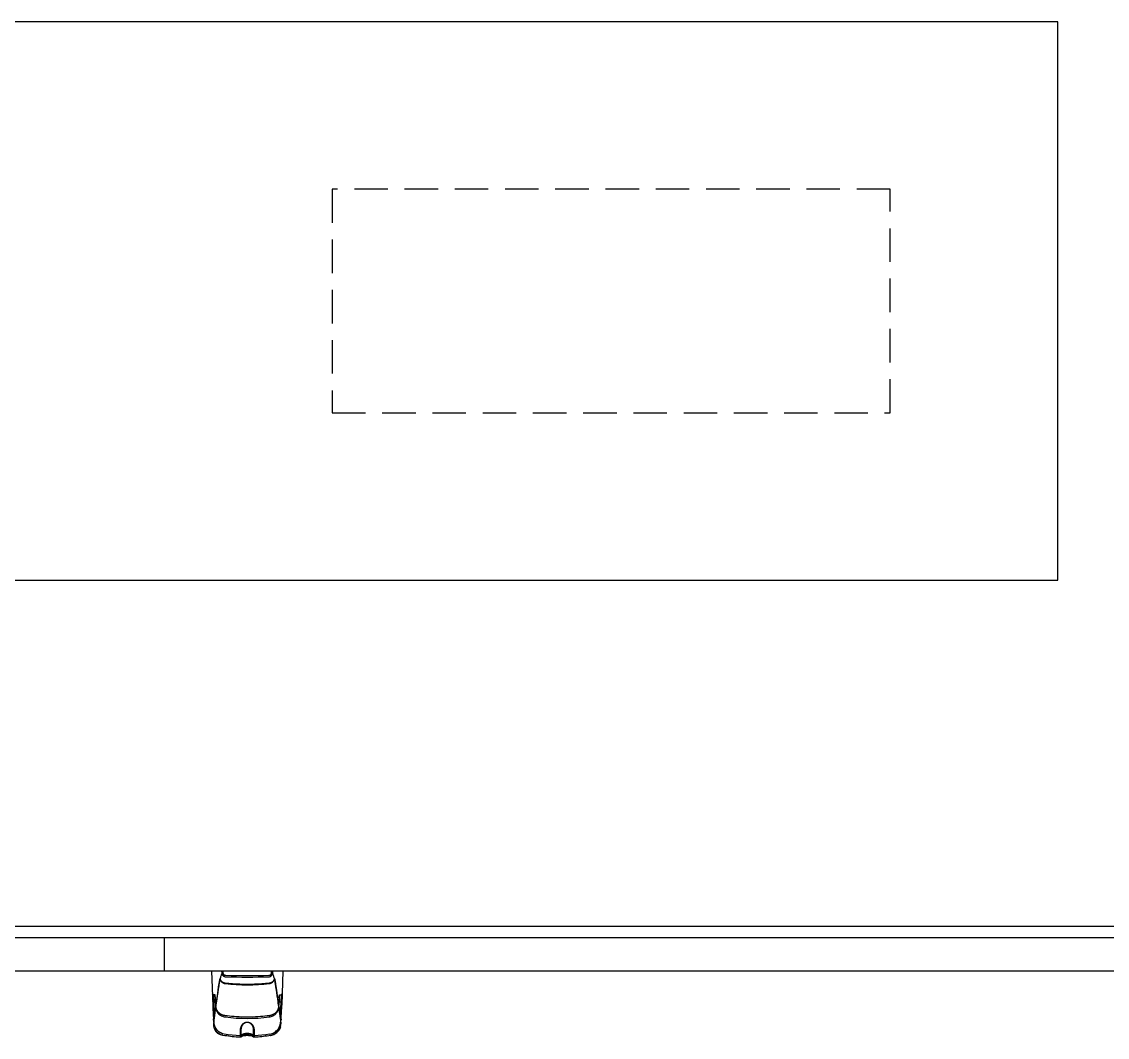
# Model space of a CAD drawing. Header units: inches. Extents: x 564911 to 603980, y 458630 to 507164.
# Drawn here: x 577344.9 to 577831.1, y 501183.2 to 501637.8 of the extents above; entities that cross this region are included whole.
import ezdxf

# ---------------------------------------------------------------- set-up
doc = ezdxf.new("R2010")
doc.units = ezdxf.units.IN
doc.header["$MEASUREMENT"] = 0
doc.linetypes.add('DASHED', pattern=[0.75, 0.5, -0.25])
doc.layers.add('UMRISS05', color=7, linetype='Continuous')

msp = doc.modelspace()

# ---------------------------------------------------------------- linework, layer by layer
for p, q in [((577908.89613, 501232.7594), (576908.89613, 501232.7594)), ((577903.89613, 501227.7594), (576913.89613, 501227.7594)), ((577408.89613, 501212.7594), (577408.89613, 501227.7594)), ((577903.89613, 501212.7594), (576913.89613, 501212.7594))]:
    msp.add_line(p, q)
at = {"color": 2}
msp.add_lwpolyline([(577008.89613, 501387.7594), (577808.89613, 501387.7594), (577808.89613, 501637.7594), (577008.89613, 501637.7594)], close=True, dxfattribs=at)
at = {"color": 1, "linetype": 'DASHED', "ltscale": 30}
msp.add_lwpolyline([(577483.89613, 501462.7594), (577733.89613, 501462.7594), (577733.89613, 501562.7594), (577483.89613, 501562.7594)], close=True, dxfattribs=at)
at = {"layer": 'UMRISS05'}
for p, q in [((577461.94733, 501212.7594), (577429.94733, 501212.7594)), ((577429.94733, 501212.7594), (577430.47115, 501197.7594)), ((577434.63698, 501211.90173), (577434.60807, 501212.7594)), ((577435.21458, 501211.91512), (577435.1857, 501212.7594)), ((577456.70897, 501212.7594), (577456.68011, 501211.91577)), ((577457.2866, 501212.7594), (577457.25772, 501211.90238)), ((577461.94733, 501212.7594), (577461.42352, 501197.7594)), ((577433.35985, 501207.26605), (577433.63583, 501208.88603)), ((577433.65267, 501208.96865), (577433.66238, 501209.00791)), ((577433.66816, 501209.08608), (577433.68301, 501209.07518)), ((577433.74301, 501208.55558), (577433.82906, 501208.96285)), ((577433.9199, 501209.0496), (577433.87748, 501209.18986)), ((577433.88302, 501209.14493), (577433.88312, 501209.14456)), ((577433.98296, 501208.89555), (577433.9199, 501209.0496)), ((577435.83219, 501207.47441), (577435.56115, 501207.54906)), ((577435.83635, 501207.45126), (577435.58953, 501207.51783)), ((577456.32769, 501207.52321), (577456.06257, 501207.45118)), ((577456.3364, 501207.54808), (577456.06669, 501207.47433)), ((577457.97309, 501209.04246), (577457.91011, 501208.88826)), ((577458.05458, 501209.31258), (577457.97309, 501209.04246)), ((577458.00997, 501209.13881), (577458.00987, 501209.1384)), ((577458.00991, 501209.03304), (577458.09054, 501209.03304)), ((577458.1187, 501208.86284), (577458.09054, 501209.03304)), ((577458.22651, 501209.08608), (577458.21165, 501209.07517)), ((577458.23177, 501209.00987), (577458.2414, 501208.97122)), ((577458.25886, 501208.88595), (577458.25884, 501208.88603)), ((577458.28951, 501209.20865), (577458.26291, 501209.33162)), ((577458.65216, 501207.02058), (577458.28951, 501209.20865)), ((577431.55636, 501202.2594), (577430.79685, 501202.2594)), ((577430.79743, 501202.2594), (577430.91546, 501198.98854)), ((577431.55559, 501202.2582), (577431.55547, 501202.2594)), ((577431.56947, 501202.10557), (577431.55559, 501202.2582)), ((577431.58385, 501201.93939), (577431.56947, 501202.10557)), ((577431.59871, 501201.75965), (577431.58385, 501201.93939)), ((577431.614, 501201.56639), (577431.59871, 501201.75965)), ((577431.62969, 501201.35971), (577431.614, 501201.56639)), ((577431.64576, 501201.13977), (577431.62969, 501201.35971)), ((577431.66214, 501200.90682), (577431.64576, 501201.13977)), ((577431.67882, 501200.66115), (577431.66214, 501200.90682)), ((577431.87766, 501197.58581), (577431.67882, 501200.66115)), ((577432.1986, 501198.95007), (577432.51699, 501201.0802)), ((577432.321, 501199.86539), (577432.45229, 501200.82904)), ((577432.45229, 501200.82904), (577432.74373, 501203.01256)), ((577432.51699, 501201.0802), (577432.76612, 501202.75919)), ((577432.76612, 501202.75919), (577432.85869, 501203.37728)), ((577459.0833, 501203.0453), (577459.33869, 501201.3374)), ((577459.33869, 501201.3374), (577459.41571, 501200.82548)), ((577459.41571, 501200.82548), (577459.54144, 501199.99658)), ((577460.21651, 501200.67102), (577460.14864, 501199.6269)), ((577460.21829, 501200.70474), (577460.17393, 501200.02453)), ((577460.23295, 501200.91299), (577460.21651, 501200.67102)), ((577460.23253, 501200.90682), (577460.24891, 501201.13977)), ((577460.2491, 501201.14241), (577460.23295, 501200.91299)), ((577460.24891, 501201.13977), (577460.26498, 501201.35971)), ((577460.26493, 501201.35906), (577460.2491, 501201.14241)), ((577460.28039, 501201.56279), (577460.26493, 501201.35906)), ((577460.26498, 501201.35971), (577460.28067, 501201.56639)), ((577460.29547, 501201.75352), (577460.28039, 501201.56279)), ((577460.28067, 501201.56639), (577460.29596, 501201.75965)), ((577460.31012, 501201.93117), (577460.29547, 501201.75352)), ((577460.29596, 501201.75965), (577460.31082, 501201.93939)), ((577460.32433, 501202.09574), (577460.31012, 501201.93117)), ((577460.31082, 501201.93939), (577460.3252, 501202.10557)), ((577460.3252, 501202.10557), (577460.33908, 501202.2582)), ((577460.33831, 501202.2594), (577461.09782, 501202.2594)), ((577460.33908, 501202.2582), (577460.3392, 501202.2594)), ((577461.09724, 501202.2594), (577460.97921, 501198.98854)), ((577431.78728, 501198.98854), (577430.91546, 501198.98854)), ((577430.91546, 501198.98854), (577430.97084, 501197.41043)), ((577431.58407, 501195.53266), (577431.83782, 501196.85805)), ((577431.69189, 501200.46939), (577431.69241, 501200.45446)), ((577431.74972, 501199.57693), (577431.69189, 501200.46939)), ((577431.69616, 501195.238), (577431.77114, 501195.82352)), ((577431.8776, 501197.59374), (577431.74972, 501199.57693)), ((577431.82898, 501196.74128), (577431.85038, 501196.43166)), ((577431.84139, 501196.87469), (577431.83781, 501196.858)), ((577431.8669, 501197.75939), (577431.86738, 501197.74478)), ((577431.8669, 501197.75939), (577431.91064, 501197.75939)), ((577431.91809, 501197.79658), (577431.8776, 501197.59374)), ((577431.87766, 501197.58579), (577431.8776, 501197.59374)), ((577431.9045, 501197.19798), (577431.90426, 501197.20807)), ((577431.90456, 501197.17588), (577431.90436, 501197.17645)), ((577431.90482, 501197.13947), (577431.90436, 501197.17645)), ((577431.90482, 501197.13947), (577431.9048, 501197.15124)), ((577431.90565, 501197.09744), (577431.90482, 501197.13947)), ((577431.90686, 501197.05126), (577431.90565, 501197.09744)), ((577431.90686, 501197.05126), (577431.90657, 501197.06531)), ((577431.90682, 501197.26239), (577431.94508, 501197.45601)), ((577431.90843, 501197.0021), (577431.90686, 501197.05126)), ((577431.91034, 501196.95143), (577431.90843, 501197.0021)), ((577431.91038, 501197.30866), (577431.94619, 501197.48955)), ((577431.91064, 501197.75939), (577431.91577, 501197.72184)), ((577431.91109, 501196.93575), (577431.91102, 501196.93513)), ((577431.91109, 501196.93575), (577431.96634, 501197.34315)), ((577431.91136, 501196.92713), (577431.91109, 501196.93575)), ((577432.04228, 501198.48179), (577431.91809, 501197.79658)), ((577431.92432, 501196.75526), (577431.92483, 501196.74829)), ((577431.93969, 501196.63433), (577431.92432, 501196.75526)), ((577431.94508, 501197.45601), (577431.96741, 501197.57267)), ((577431.94619, 501197.48955), (577431.97038, 501197.61554)), ((577431.96634, 501197.34315), (577432.02395, 501197.7594)), ((577432.00169, 501197.7594), (577432.02395, 501197.7594)), ((577432.12622, 501198.46072), (577432.1986, 501198.95007)), ((577459.54144, 501199.99658), (577459.73563, 501198.72099)), ((577459.73563, 501198.72099), (577459.87951, 501197.7594)), ((577459.8554, 501197.97403), (577459.89298, 501197.7594)), ((577459.89298, 501197.7594), (577459.87951, 501197.7594)), ((577459.87951, 501197.7594), (577459.93397, 501197.37699)), ((577459.89007, 501197.80174), (577459.91168, 501197.6831)), ((577459.89298, 501197.7594), (577459.91594, 501197.63335)), ((577459.91168, 501197.6831), (577459.93618, 501197.55301)), ((577459.91594, 501197.63335), (577459.93847, 501197.51357)), ((577459.93397, 501197.37699), (577459.98621, 501197.00411)), ((577459.93618, 501197.55301), (577459.957, 501197.44633)), ((577459.93847, 501197.51357), (577459.9606, 501197.4)), ((577459.957, 501197.44633), (577459.98429, 501197.30866)), ((577459.9606, 501197.4), (577459.98785, 501197.26239)), ((577459.96724, 501196.75274), (577459.96661, 501196.74541)), ((577459.97623, 501196.83807), (577459.97617, 501196.83553)), ((577459.97658, 501197.79658), (577460.01707, 501197.59374)), ((577459.98403, 501197.75939), (577459.97889, 501197.72184)), ((577460.02777, 501197.75939), (577459.98403, 501197.75939)), ((577459.98486, 501196.9703), (577459.98475, 501196.96543)), ((577459.98634, 501197.00495), (577459.9862, 501197.00411)), ((577459.9862, 501197.00411), (577459.98634, 501197.00495)), ((577459.98863, 501197.08135), (577459.98634, 501197.00495)), ((577459.9871, 501197.02828), (577460.00046, 501197.0093)), ((577459.98863, 501197.08135), (577459.98816, 501197.06758)), ((577459.98953, 501197.12144), (577459.98863, 501197.08135)), ((577459.99012, 501197.15787), (577459.98953, 501197.12144)), ((577459.99012, 501197.15787), (577459.98988, 501197.15265)), ((577459.99039, 501197.19018), (577459.99012, 501197.17703)), ((577460.14864, 501199.6269), (577460.01701, 501197.5858)), ((577460.01702, 501197.5859), (577460.01707, 501197.59374)), ((577460.05725, 501198.21784), (577460.01707, 501197.59374)), ((577460.02777, 501197.75939), (577460.02729, 501197.74478)), ((577460.04863, 501196.49399), (577460.06569, 501196.74128)), ((577460.05962, 501196.84281), (577460.05692, 501196.85776)), ((577460.17393, 501200.02453), (577460.05725, 501198.21784)), ((577460.97921, 501198.98854), (577460.10739, 501198.98854)), ((577460.20278, 501200.46939), (577460.20226, 501200.45446)), ((577460.97921, 501198.98854), (577460.92383, 501197.41043)), ((577430.80994, 501191.17321), (577430.8112, 501191.25622)), ((577430.97335, 501191.94911), (577430.89801, 501191.47273)), ((577431.12878, 501190.59966), (577431.17121, 501190.96099)), ((577431.17121, 501190.96099), (577431.24156, 501191.54779)), ((577431.24156, 501191.54779), (577431.43219, 501193.11491)), ((577431.43219, 501193.11491), (577431.55735, 501194.13174)), ((577431.55735, 501194.13174), (577431.62495, 501194.67397)), ((577431.62495, 501194.67397), (577431.69616, 501195.238)), ((577436.13257, 501192.85646), (577435.9454, 501192.88383)), ((577436.98766, 501192.75612), (577436.12862, 501192.8619)), ((577460.28488, 501194.71549), (577460.52418, 501192.87168)), ((577460.52418, 501192.87168), (577460.5951, 501192.32743)), ((577460.5951, 501192.32743), (577460.66184, 501191.81997)), ((577460.66184, 501191.81997), (577460.83182, 501190.53727)), ((577460.99666, 501191.47273), (577460.92131, 501191.9491)), ((577461.08327, 501191.25816), (577461.08473, 501191.17321)), ((577430.83074, 501190.87063), (577430.8319, 501190.85396)), ((577430.8521, 501190.5668), (577430.85115, 501190.5799)), ((577431.00666, 501188.53718), (577431.00663, 501188.53763)), ((577431.06502, 501188.08348), (577431.00663, 501188.53763)), ((577431.04361, 501188.08891), (577431.04531, 501188.06885)), ((577431.04361, 501188.08891), (577431.05067, 501188.03588)), ((577442.76929, 501186.58616), (577442.7709, 501184.86443)), ((577443.11022, 501186.69678), (577443.11262, 501184.56232)), ((577448.78184, 501183.95441), (577448.78445, 501186.69678)), ((577460.82462, 501188.04931), (577460.8599, 501188.26714)), ((577460.83182, 501190.53727), (577460.87657, 501190.19461)), ((577460.8599, 501188.26714), (577460.88503, 501188.50058)), ((577460.86109, 501188.49968), (577460.9262, 501189.01421)), ((577460.87779, 501188.42045), (577460.87381, 501188.38206)), ((577460.87657, 501190.19461), (577460.89606, 501190.04073)), ((577460.88121, 501188.45633), (577460.87779, 501188.42045)), ((577460.88399, 501188.48804), (577460.88121, 501188.45633)), ((577460.8851, 501188.5014), (577460.88399, 501188.48804)), ((577460.92621, 501189.01427), (577460.92617, 501189.01372)), ((577461.03972, 501190.52712), (577461.04112, 501190.54615)), ((577461.06277, 501190.85396), (577461.06393, 501190.87069)), ((577435.00414, 501184.07897), (577434.82946, 501184.11042)), ((577435.01051, 501184.11615), (577435.01081, 501184.11624)), ((577443.11262, 501184.56232), (577443.11283, 501183.95441)), ((577455.93774, 501184.59672), (577455.93786, 501184.59633)), ((577456.38082, 501184.02693), (577456.38113, 501184.02683)), ((577456.5534, 501184.01964), (577456.55349, 501184.01965))]:
    msp.add_line(p, q, dxfattribs=at)
for points in [[(577433.87748, 501209.18986), (577433.9737, 501209.60937), (577434.06972, 501210.00528), (577434.16499, 501210.37566), (577434.25974, 501210.72258), (577434.35412, 501211.04736), (577434.44832, 501211.3512), (577434.54277, 501211.63639), (577434.63696, 501211.90174)], [(577436.32926, 501210.15973), (577436.14482, 501210.18136), (577435.96333, 501210.22154), (577435.78686, 501210.28006), (577435.61717, 501210.35664), (577435.45602, 501210.45074), (577435.30536, 501210.56141), (577435.16711, 501210.6874), (577435.04228, 501210.82774), (577434.93212, 501210.98134), (577434.83766, 501211.14696), (577434.75995, 501211.32339), (577434.70003, 501211.50904), (577434.65876, 501211.7025), (577434.63698, 501211.90173)], [(577436.27487, 501210.7953), (577436.15746, 501210.8048), (577436.04296, 501210.82682), (577435.93069, 501210.86147), (577435.82269, 501210.90838), (577435.72035, 501210.96748), (577435.62482, 501211.03793), (577435.53746, 501211.11914), (577435.45894, 501211.21025), (577435.3902, 501211.31054), (577435.33182, 501211.41907), (577435.28454, 501211.53511), (577435.24886, 501211.65728), (577435.22564, 501211.78375), (577435.21458, 501211.91512)], [(577455.61972, 501210.79529), (577453.22154, 501210.73567), (577450.80623, 501210.69307), (577448.37954, 501210.6675), (577445.94715, 501210.65898), (577443.51478, 501210.6675), (577441.08814, 501210.69307), (577438.67293, 501210.73567), (577436.27487, 501210.7953)], [(577457.25771, 501211.90239), (577457.23038, 501211.67043), (577457.17667, 501211.44671), (577457.09805, 501211.23446), (577456.99582, 501211.0357), (577456.87177, 501210.8528), (577456.72748, 501210.68766), (577456.56475, 501210.54195), (577456.38595, 501210.41771), (577456.19359, 501210.31631), (577455.99069, 501210.23914), (577455.7802, 501210.18683), (577455.56533, 501210.15973)], [(577456.68011, 501211.91577), (577456.66905, 501211.78423), (577456.64582, 501211.65763), (577456.61014, 501211.53535), (577456.56286, 501211.41922), (577456.50448, 501211.31063), (577456.43574, 501211.21029), (577456.35722, 501211.11915), (577456.26986, 501211.03792), (577456.17432, 501210.96747), (577456.07199, 501210.90836), (577455.96397, 501210.86146), (577455.85169, 501210.82681), (577455.73716, 501210.8048), (577455.61972, 501210.79529)], [(577457.25774, 501211.90238), (577457.35169, 501211.63588), (577457.44592, 501211.3495), (577457.53993, 501211.04443), (577457.63414, 501210.71844), (577457.72872, 501210.37034), (577457.82378, 501209.99903), (577457.91951, 501209.60269), (577458.01539, 501209.18318)], [(577433.60516, 501209.20865), (577433.24247, 501207.02033), (577432.95281, 501205.04603), (577432.71177, 501203.28215), (577432.50757, 501201.74525), (577432.33287, 501200.44543), (577432.17954, 501199.36216), (577432.04228, 501198.48179)], [(577432.73946, 501202.95715), (577432.91907, 501204.27202), (577433.12431, 501205.70572), (577433.35828, 501207.22832), (577433.63368, 501208.84346)], [(577432.74373, 501203.01256), (577432.9204, 501204.3061), (577433.12314, 501205.72376), (577433.35985, 501207.26605)], [(577432.85869, 501203.37728), (577432.90724, 501203.69848), (577432.95758, 501204.02861), (577433.00976, 501204.36725), (577433.06391, 501204.71436), (577433.1201, 501205.06934), (577433.17837, 501205.43153), (577433.23886, 501205.80069), (577433.30168, 501206.17623), (577433.36711, 501206.55827), (577433.4354, 501206.94666), (577433.50688, 501207.34137), (577433.5821, 501207.74334), (577433.66088, 501208.14923), (577433.74301, 501208.55558)], [(577433.66086, 501209.41887), (577433.6316, 501209.331), (577433.60516, 501209.20865)], [(577433.60516, 501209.20865), (577433.61128, 501209.17474), (577433.62416, 501209.14227)], [(577433.62416, 501209.14227), (577433.64334, 501209.11237), (577433.66816, 501209.08608)], [(577433.63368, 501208.84346), (577433.63886, 501208.87093), (577433.64462, 501208.89885), (577433.65099, 501208.92678), (577433.65798, 501208.95419), (577433.66563, 501208.98056), (577433.67395, 501209.00532), (577433.68295, 501209.0279), (577433.69267, 501209.04772), (577433.70311, 501209.06417)], [(577433.63368, 501208.84346), (577433.63404, 501208.87339), (577433.63581, 501208.88595)], [(577433.63581, 501208.88595), (577433.64351, 501208.92625), (577433.65267, 501208.96865)], [(577433.8775, 501209.18986), (577433.83852, 501209.31707), (577433.80009, 501209.40967), (577433.76267, 501209.46659), (577433.72673, 501209.48716), (577433.69267, 501209.47116), (577433.66086, 501209.41887)], [(577433.66238, 501209.00791), (577433.67272, 501209.04419), (577433.68396, 501209.07806)], [(577433.68396, 501209.07806), (577433.69638, 501209.10985), (577433.71067, 501209.14046)], [(577433.70311, 501209.06417), (577433.71428, 501209.07664), (577433.72618, 501209.08452), (577433.73881, 501209.08722), (577433.75217, 501209.08414), (577433.76624, 501209.07469), (577433.781, 501209.05834)], [(577433.71067, 501209.14046), (577433.72775, 501209.17044), (577433.74894, 501209.20011), (577433.77648, 501209.22966), (577433.81086, 501209.25642), (577433.84292, 501209.27291)], [(577433.781, 501209.05834), (577433.79641, 501209.03456), (577433.81244, 501209.0029), (577433.82906, 501208.96285)], [(577433.87638, 501209.16896), (577433.86069, 501209.2214), (577433.84631, 501209.26406), (577433.83346, 501209.29753), (577433.82284, 501209.32143), (577433.81498, 501209.33637)], [(577433.82906, 501208.96285), (577433.83144, 501208.99287), (577433.83868, 501209.02232), (577433.85058, 501209.05048), (577433.86687, 501209.07665), (577433.88712, 501209.10017), (577433.89475, 501209.10671)], [(577433.82906, 501208.96285), (577433.8366, 501208.94091), (577433.84557, 501208.91598), (577433.85621, 501208.88775), (577433.8688, 501208.85601), (577433.88366, 501208.82056), (577433.90113, 501208.78119), (577433.92161, 501208.73771), (577433.94554, 501208.68996), (577433.97339, 501208.63786), (577434.00576, 501208.58116), (577434.0432, 501208.51987), (577434.08678, 501208.45338), (577434.13759, 501208.38131), (577434.19698, 501208.30327), (577434.26674, 501208.21875), (577434.34785, 501208.12859), (577434.44243, 501208.03275), (577434.54863, 501207.93518), (577434.66471, 501207.83904), (577434.78781, 501207.74748), (577434.91355, 501207.66377), (577435.04066, 501207.58824), (577435.16645, 501207.52174), (577435.29037, 501207.4637), (577435.41143, 501207.41374), (577435.5291, 501207.37128), (577435.64299, 501207.33566), (577435.7524, 501207.30637)], [(577434.0062, 501208.82694), (577433.93703, 501208.98224), (577433.88878, 501209.12429), (577433.87638, 501209.16896)], [(577433.87748, 501209.18986), (577433.88081, 501209.15427), (577433.88302, 501209.14493)], [(577435.56115, 501207.54906), (577435.30266, 501207.64901), (577435.05971, 501207.77148), (577434.83606, 501207.91222), (577434.63505, 501208.06619), (577434.45721, 501208.22938), (577434.30398, 501208.39694), (577434.17415, 501208.56602), (577434.06741, 501208.73333), (577433.98296, 501208.89555)], [(577435.58953, 501207.51783), (577435.34839, 501207.60748), (577435.11786, 501207.71821), (577434.90059, 501207.84779), (577434.69916, 501207.9936), (577434.51602, 501208.15223), (577434.35372, 501208.31965), (577434.2141, 501208.49109), (577434.09826, 501208.66179), (577434.0062, 501208.82694)], [(577435.7524, 501207.30637), (577435.75335, 501207.32236), (577435.75549, 501207.34197), (577435.75878, 501207.36474), (577435.76313, 501207.39013), (577435.76845, 501207.41755), (577435.7746, 501207.44638), (577435.7793, 501207.46665)], [(577435.7524, 501207.30637), (577435.83492, 501207.28743), (577435.91812, 501207.27104), (577436.00187, 501207.25723), (577436.08608, 501207.24601)], [(577436.10158, 501207.42901), (577436.05633, 501207.43469), (577436.0112, 501207.44113), (577435.9662, 501207.44833), (577435.92136, 501207.45628), (577435.87668, 501207.46497), (577435.83219, 501207.47441)], [(577435.83219, 501207.47441), (577435.83272, 501207.45939), (577435.83515, 501207.45197), (577435.83635, 501207.45126)], [(577436.10391, 501207.4064), (577435.97985, 501207.42375), (577435.8559, 501207.44703), (577435.83635, 501207.45126)], [(577436.08608, 501207.246), (577436.08653, 501207.26203), (577436.08757, 501207.28182), (577436.08918, 501207.30488), (577436.0913, 501207.3307), (577436.0939, 501207.35865), (577436.09692, 501207.38809), (577436.09903, 501207.40708)], [(577436.08608, 501207.246), (577438.53923, 501206.99588), (577441.0033, 501206.81668), (577443.47634, 501206.7089), (577445.95345, 501206.67304), (577448.43056, 501206.70926), (577450.90361, 501206.81739), (577453.36768, 501206.99695), (577455.82083, 501207.24743)], [(577455.80398, 501207.43027), (577452.52943, 501207.11316), (577449.24336, 501206.92254), (577445.95282, 501206.85886), (577442.66228, 501206.92212), (577439.37618, 501207.11232), (577436.10158, 501207.42901)], [(577436.10158, 501207.42901), (577436.10188, 501207.41414), (577436.1032, 501207.40701), (577436.10391, 501207.4064)], [(577455.80165, 501207.40767), (577452.69849, 501207.10386), (577449.33387, 501206.90339), (577445.96322, 501206.83611), (577442.59253, 501206.90213), (577439.2278, 501207.10135), (577436.10391, 501207.4064)], [(577455.56533, 501210.15972), (577453.18067, 501210.09926), (577450.77866, 501210.05606), (577448.36565, 501210.03015), (577445.94718, 501210.02151), (577443.52873, 501210.03015), (577441.11582, 501210.05606), (577438.7139, 501210.09926), (577436.32926, 501210.15972)], [(577456.06257, 501207.45118), (577455.94323, 501207.42799), (577455.81941, 501207.4098), (577455.80165, 501207.40767)], [(577455.80398, 501207.43027), (577455.80368, 501207.41541), (577455.80236, 501207.40828), (577455.80165, 501207.40767)], [(577456.06669, 501207.47433), (577456.02329, 501207.4652), (577455.97972, 501207.45678), (577455.93599, 501207.44907), (577455.89211, 501207.44209), (577455.8481, 501207.43582), (577455.80398, 501207.43027)], [(577455.82083, 501207.24743), (577455.82038, 501207.26347), (577455.81934, 501207.28325), (577455.81773, 501207.30631), (577455.8156, 501207.33213), (577455.813, 501207.36008), (577455.80998, 501207.38952), (577455.80788, 501207.40841)], [(577455.82083, 501207.24743), (577455.90328, 501207.25842), (577455.98529, 501207.2719), (577456.06675, 501207.28786), (577456.14757, 501207.30629)], [(577456.06669, 501207.47433), (577456.06617, 501207.45931), (577456.06376, 501207.45189), (577456.06257, 501207.45118)], [(577456.14757, 501207.30629), (577456.14662, 501207.32229), (577456.14449, 501207.3419), (577456.14123, 501207.36467), (577456.13691, 501207.39007), (577456.13163, 501207.4175), (577456.12552, 501207.44634), (577456.12077, 501207.46699)], [(577456.14757, 501207.30629), (577456.2556, 501207.335), (577456.36796, 501207.36987), (577456.48398, 501207.41141), (577456.6033, 501207.46024), (577456.72536, 501207.51691), (577456.84928, 501207.58181), (577456.9745, 501207.65548), (577457.09858, 501207.73723), (577457.2204, 501207.82682), (577457.33574, 501207.92126), (577457.44192, 501208.01768), (577457.53697, 501208.11291), (577457.61895, 501208.20307), (577457.68968, 501208.28792), (577457.74993, 501208.36638), (577457.80151, 501208.43896), (577457.84576, 501208.50601), (577457.8838, 501208.56791), (577457.91667, 501208.62521), (577457.94494, 501208.67794), (577457.96926, 501208.72636), (577457.99007, 501208.77054), (577458.00783, 501208.81063), (577458.02292, 501208.84683), (577458.03572, 501208.87932), (577458.04653, 501208.90831), (577458.05564, 501208.934), (577458.0633, 501208.9567)], [(577457.89336, 501208.83276), (577457.80324, 501208.66833), (577457.68947, 501208.49825), (577457.55196, 501208.32726), (577457.39178, 501208.16005), (577457.21072, 501208.00139), (577457.01128, 501207.8553), (577456.7959, 501207.72522), (577456.56716, 501207.61377), (577456.32769, 501207.52321)], [(577457.91011, 501208.88826), (577457.82575, 501208.72617), (577457.71913, 501208.55922), (577457.58948, 501208.39064), (577457.43653, 501208.22374), (577457.2591, 501208.06133), (577457.05864, 501207.90826), (577456.83575, 501207.76852), (577456.59376, 501207.64706), (577456.3364, 501207.54808)], [(577458.01003, 501209.13896), (577457.9607, 501208.98735), (577457.89336, 501208.83276)], [(577458.06329, 501208.9567), (577458.06088, 501208.98663), (577458.05363, 501209.01601), (577458.04171, 501209.04409), (577458.02543, 501209.07018), (577458.00517, 501209.09365), (577457.99744, 501209.10026)], [(577458.07892, 501209.33659), (577458.08239, 501209.34066), (577458.07979, 501209.33653), (577458.07204, 501209.32186), (577458.06152, 501209.29829), (577458.04877, 501209.26522), (577458.03448, 501209.22298), (577458.01885, 501209.17095), (577458.00991, 501209.13856)], [(577458.01537, 501209.18318), (577458.01205, 501209.14765), (577458.00997, 501209.13881)], [(577458.05177, 501209.273), (577458.08489, 501209.25572), (577458.11886, 501209.22904), (577458.14604, 501209.19972), (577458.16699, 501209.17033), (577458.18389, 501209.14067)], [(577458.26291, 501209.33162), (577458.23346, 501209.41969), (577458.20142, 501209.47175), (577458.16713, 501209.48709), (577458.13093, 501209.46545), (577458.09326, 501209.40704), (577458.05458, 501209.31258)], [(577458.06329, 501208.9567), (577458.08177, 501209.00188), (577458.09961, 501209.03692), (577458.11679, 501209.06233)], [(577458.0633, 501208.9567), (577458.15005, 501208.5448), (577458.23278, 501208.13425), (577458.31207, 501207.72464), (577458.38773, 501207.31938), (577458.45958, 501206.9218), (577458.52821, 501206.5309), (577458.59397, 501206.14652), (577458.65706, 501205.76919), (577458.71772, 501205.39903), (577458.77605, 501205.03672), (577458.83216, 501204.68272), (577458.88615, 501204.33737), (577458.93809, 501204.0012), (577458.98817, 501203.67387), (577459.0833, 501203.0453)], [(577458.11679, 501209.06233), (577458.13323, 501209.0786), (577458.14885, 501209.08634), (577458.16361, 501209.08624), (577458.17747, 501209.07908), (577458.19041, 501209.06569)], [(577458.18389, 501209.14067), (577458.19805, 501209.11041), (577458.21036, 501209.07902)], [(577458.19041, 501209.06569), (577458.20241, 501209.04696), (577458.21348, 501209.0238), (577458.22362, 501208.99714), (577458.23284, 501208.96791), (577458.24116, 501208.93703), (577458.24861, 501208.90542), (577458.2552, 501208.87401), (577458.26099, 501208.84346)], [(577458.21036, 501209.07902), (577458.22151, 501209.04561), (577458.23177, 501209.00987)], [(577458.27051, 501209.14227), (577458.25133, 501209.11237), (577458.22651, 501209.08608)], [(577458.2414, 501208.97122), (577458.2505, 501208.92948), (577458.25886, 501208.88595)], [(577458.25884, 501208.88603), (577458.53416, 501207.27012), (577458.77095, 501205.72765), (577458.97376, 501204.30978), (577459.15048, 501203.016), (577459.44673, 501200.79643)], [(577458.26099, 501208.84346), (577458.26063, 501208.87339), (577458.25886, 501208.88595)], [(577458.26099, 501208.84346), (577458.49563, 501207.47949), (577458.69997, 501206.17771), (577458.88202, 501204.93594), (577459.04443, 501203.77374), (577459.18898, 501202.70557)], [(577458.28951, 501209.20865), (577458.28339, 501209.17474), (577458.27051, 501209.14227)], [(577459.97658, 501197.79658), (577459.85239, 501198.4818), (577459.71513, 501199.36227), (577459.56174, 501200.44582), (577459.38698, 501201.74593), (577459.18282, 501203.2828), (577458.9418, 501205.04648), (577458.65216, 501207.02058)], [(577431.69189, 501200.46939), (577431.67659, 501200.70154), (577431.66025, 501200.94151), (577431.64285, 501201.18799), (577431.62469, 501201.43468), (577431.60604, 501201.67675), (577431.58712, 501201.91009), (577431.56814, 501202.13093), (577431.55636, 501202.2594)], [(577432.00169, 501197.7594), (577432.09878, 501198.33425), (577432.20373, 501199.02005), (577432.3179, 501199.82006), (577432.44338, 501200.73963), (577432.73946, 501202.95715)], [(577459.18898, 501202.70557), (577459.43687, 501200.84698), (577459.54446, 501200.05371), (577459.64368, 501199.34563), (577459.73564, 501198.72099)], [(577459.44673, 501200.79643), (577459.57331, 501199.86797), (577459.68881, 501199.05803)], [(577460.33832, 501202.2594), (577460.32742, 501202.14093), (577460.3084, 501201.92026), (577460.28941, 501201.68664), (577460.27066, 501201.44377), (577460.25238, 501201.19572), (577460.23482, 501200.94728), (577460.21829, 501200.70474)], [(577430.41576, 501199.3454), (577430.42372, 501199.28807), (577430.44339, 501199.23252), (577430.4743, 501199.18007), (577430.51571, 501199.13198), (577430.56665, 501199.08938), (577430.62589, 501199.0533), (577430.69202, 501199.02459), (577430.76348, 501199.00393), (577430.83855, 501198.99182), (577430.91546, 501198.98854)], [(577430.47115, 501197.7594), (577430.47907, 501197.70326), (577430.49871, 501197.64888), (577430.5296, 501197.59755), (577430.571, 501197.55049), (577430.62194, 501197.50882), (577430.68118, 501197.47354), (577430.74733, 501197.44549), (577430.81881, 501197.42533), (577430.89391, 501197.41355), (577430.97084, 501197.41043)], [(577430.97084, 501197.41043), (577431.02999, 501195.88399), (577431.10317, 501194.32723), (577431.16594, 501193.18156)], [(577431.82898, 501196.74125), (577431.58192, 501195.44836), (577431.37806, 501194.32489), (577431.21105, 501193.37086), (577431.07729, 501192.58149), (577430.97335, 501191.94911)], [(577431.77114, 501195.82352), (577431.81021, 501196.1249), (577431.85943, 501196.49913)], [(577431.83781, 501196.858), (577431.8332, 501196.83043), (577431.82898, 501196.74128)], [(577431.82898, 501196.74128), (577431.83472, 501196.79554), (577431.8527, 501196.84894)], [(577431.84142, 501196.87483), (577431.86566, 501196.95078), (577431.90053, 501197.02005), (577431.90752, 501197.02977)], [(577431.85039, 501196.43166), (577431.90985, 501195.96455), (577432.02256, 501195.51147), (577432.1858, 501195.07562), (577432.39563, 501194.66237), (577432.64682, 501194.27679), (577432.93559, 501193.92044), (577433.25781, 501193.59541), (577433.60924, 501193.3034), (577433.98568, 501193.04586), (577434.383, 501192.82368), (577434.79705, 501192.63767), (577435.22456, 501192.48788), (577435.66327, 501192.37429), (577436.10697, 501192.29741)], [(577431.8527, 501196.84894), (577431.88248, 501196.90018), (577431.91108, 501196.93364)], [(577431.85943, 501196.49913), (577431.88746, 501196.5648), (577431.93341, 501196.62611), (577431.94141, 501196.63314)], [(577431.8776, 501197.59374), (577431.88276, 501197.55619), (577431.89502, 501197.52027), (577431.91394, 501197.4873), (577431.93883, 501197.45847), (577431.9399, 501197.45763)], [(577431.93865, 501197.45134), (577431.93718, 501197.4526), (577431.90971, 501197.48748), (577431.88934, 501197.52928), (577431.87863, 501197.57511), (577431.87766, 501197.58578)], [(577431.90436, 501197.17645), (577431.90427, 501197.19295), (577431.90426, 501197.20807), (577431.90434, 501197.22181), (577431.90449, 501197.23426), (577431.90473, 501197.24548), (577431.90505, 501197.25579), (577431.90546, 501197.26533), (577431.90603, 501197.27471), (577431.90685, 501197.28437), (577431.90813, 501197.29523), (577431.9105, 501197.30927)], [(577431.90462, 501197.2173), (577431.90492, 501197.23358), (577431.90539, 501197.24661), (577431.90603, 501197.25624), (577431.90682, 501197.26239)], [(577431.90682, 501197.26239), (577431.90808, 501197.29428), (577431.91038, 501197.30866)], [(577431.92484, 501196.74828), (577431.924, 501196.75583), (577431.92005, 501196.79575), (577431.91658, 501196.83822), (577431.91367, 501196.8823), (577431.91136, 501196.92713), (577431.91034, 501196.95143)], [(577431.91713, 501196.83284), (577431.91488, 501196.86476), (577431.91284, 501196.89913)], [(577431.91577, 501197.72184), (577431.92802, 501197.68591), (577431.94694, 501197.65293), (577431.97183, 501197.62409), (577431.97196, 501197.62399)], [(577431.91809, 501197.79658), (577431.92323, 501197.75903), (577431.93548, 501197.72311), (577431.95439, 501197.69013), (577431.97898, 501197.66164)], [(577431.92432, 501196.75526), (577431.92193, 501196.77803), (577431.91952, 501196.80383)], [(577435.9454, 501192.88383), (577435.63501, 501192.94377), (577435.3274, 501193.02184), (577435.02389, 501193.1181), (577434.726, 501193.23255), (577434.43519, 501193.36504), (577434.15302, 501193.51535), (577433.881, 501193.68313), (577433.62061, 501193.86797), (577433.37329, 501194.06934), (577433.14048, 501194.28666), (577432.92352, 501194.51928), (577432.72378, 501194.7665), (577432.54255, 501195.02755), (577432.38113, 501195.30162), (577432.2408, 501195.58784), (577432.12283, 501195.88528), (577432.02852, 501196.19296), (577431.95914, 501196.50995), (577431.92483, 501196.74829)], [(577431.93407, 501197.4), (577431.93535, 501197.43187), (577431.93767, 501197.44633)], [(577432.40572, 501195.26003), (577432.31152, 501195.43981), (577432.23115, 501195.61284), (577432.16299, 501195.77897), (577432.10561, 501195.93814), (577432.05772, 501196.09039), (577432.01815, 501196.23586), (577431.98589, 501196.37475), (577431.96002, 501196.50737), (577431.93969, 501196.63433)], [(577431.96741, 501197.57267), (577431.99016, 501197.69558), (577432.00169, 501197.7594)], [(577431.97038, 501197.61554), (577431.99518, 501197.74959), (577432.0046, 501197.80174)], [(577432.00169, 501197.7594), (577432.003, 501197.79114), (577432.0046, 501197.80174)], [(577432.0046, 501197.80175), (577432.09936, 501198.36241), (577432.20553, 501199.05576), (577432.321, 501199.86539)], [(577432.02395, 501197.7594), (577432.05722, 501197.98922), (577432.12622, 501198.46072)], [(577459.96661, 501196.74541), (577459.92988, 501196.51224), (577459.8562, 501196.19323), (577459.75784, 501195.88396), (577459.63609, 501195.58533), (577459.49226, 501195.29824), (577459.32763, 501195.02358), (577459.1435, 501194.76217), (577458.94114, 501194.51477), (577458.72186, 501194.2821), (577458.487, 501194.06483), (577458.23787, 501193.86354), (577457.9759, 501193.6788), (577457.70245, 501193.51108), (577457.41901, 501193.36076), (577457.127, 501193.22818), (577456.82792, 501193.11354), (577456.52321, 501193.01697), (577456.2143, 501192.9385), (577455.90243, 501192.87804), (577455.70333, 501192.84891)], [(577455.72311, 501192.28902), (577456.1736, 501192.36665), (577456.61908, 501192.48158), (577457.05318, 501192.63331), (577457.47365, 501192.82187), (577457.87716, 501193.04724), (577458.25955, 501193.30861), (577458.6166, 501193.60512), (577458.9441, 501193.93537), (577459.23774, 501194.29766), (577459.49331, 501194.68998), (577459.70696, 501195.11087), (577459.87324, 501195.55512), (577459.98807, 501196.01726), (577460.04862, 501196.49399)], [(577459.96724, 501196.75274), (577459.94964, 501196.62874), (577459.92679, 501196.49843), (577459.89807, 501196.36212), (577459.86259, 501196.21935), (577459.81941, 501196.06989), (577459.76748, 501195.91362), (577459.70562, 501195.7505), (577459.63254, 501195.58058), (577459.54682, 501195.40401), (577459.44685, 501195.22105), (577459.33084, 501195.03201), (577459.19712, 501194.83787), (577459.04334, 501194.63902)], [(577459.68881, 501199.05803), (577459.795, 501198.36434), (577459.89007, 501197.80175)], [(577459.73564, 501198.72099), (577459.7768, 501198.45457), (577459.8167, 501198.20567), (577459.8554, 501197.97403)], [(577459.89298, 501197.7594), (577459.89167, 501197.79114), (577459.89007, 501197.80174)], [(577459.97658, 501197.79658), (577459.97144, 501197.75903), (577459.95919, 501197.72311), (577459.94028, 501197.69013), (577459.91569, 501197.66164)], [(577459.97889, 501197.72184), (577459.96665, 501197.68591), (577459.94773, 501197.65293), (577459.92284, 501197.62409), (577459.92271, 501197.62398)], [(577459.95477, 501197.45763), (577459.95584, 501197.45847), (577459.98073, 501197.4873), (577459.99965, 501197.52027), (577460.01191, 501197.55619), (577460.01707, 501197.59374)], [(577460.01702, 501197.5859), (577460.01219, 501197.55282), (577459.99696, 501197.5092), (577459.97405, 501197.47182), (577459.95587, 501197.4521)], [(577459.9606, 501197.4), (577459.95932, 501197.43187), (577459.957, 501197.44633)], [(577460.03958, 501196.56152), (577460.01154, 501196.62723), (577459.96559, 501196.68858), (577459.95862, 501196.69471)], [(577459.98634, 501197.00495), (577459.98475, 501196.96543), (577459.98246, 501196.92181), (577459.97959, 501196.87825), (577459.97617, 501196.83553), (577459.97224, 501196.7944), (577459.96789, 501196.7557), (577459.9666, 501196.74539)], [(577459.97339, 501196.80771), (577459.97037, 501196.77917), (577459.96723, 501196.75274)], [(577459.98317, 501196.9364), (577459.98116, 501196.90279), (577459.97883, 501196.8699)], [(577460.042, 501196.84884), (577460.01224, 501196.90014), (577459.98311, 501196.93423)], [(577459.98429, 501197.30867), (577459.98601, 501197.29888), (577459.9874, 501197.28838), (577459.9883, 501197.27907), (577459.98893, 501197.27028), (577459.98939, 501197.26147), (577459.98975, 501197.2522), (577459.99003, 501197.24188), (577459.99023, 501197.23057), (577459.99036, 501197.21821), (577459.99041, 501197.20473), (577459.99039, 501197.19018), (577459.99012, 501197.15787)], [(577459.98785, 501197.26239), (577459.98658, 501197.29428), (577459.98429, 501197.30866)], [(577459.98785, 501197.26239), (577459.98863, 501197.2564), (577459.98925, 501197.24702), (577459.98973, 501197.2342), (577459.99004, 501197.21811), (577459.99017, 501197.19897)], [(577460.00046, 501197.0093), (577460.03895, 501196.9244), (577460.05966, 501196.84257)], [(577460.03958, 501196.56152), (577460.09899, 501196.12105), (577460.14774, 501195.75633), (577460.19488, 501195.40072), (577460.28488, 501194.71549)], [(577460.06569, 501196.74128), (577460.05996, 501196.79469), (577460.042, 501196.84884)], [(577460.05685, 501196.85807), (577460.31099, 501195.53053), (577460.51989, 501194.38107), (577460.68764, 501193.42388), (577460.81943, 501192.6468), (577460.92027, 501192.03419), (577460.9919, 501191.58226)], [(577460.06569, 501196.74128), (577460.0613, 501196.83181), (577460.05962, 501196.84281)], [(577460.92131, 501191.9491), (577460.81737, 501192.58151), (577460.68362, 501193.37091), (577460.51661, 501194.32492), (577460.31275, 501195.44836), (577460.06569, 501196.74124)], [(577460.7291, 501193.17945), (577460.79781, 501194.45241), (577460.86726, 501195.94541), (577460.92383, 501197.41043)], [(577461.42352, 501197.7594), (577461.4156, 501197.70326), (577461.39596, 501197.64888), (577461.36507, 501197.59755), (577461.32367, 501197.55049), (577461.27273, 501197.50882), (577461.21348, 501197.47354), (577461.14733, 501197.44549), (577461.07586, 501197.42533), (577461.00076, 501197.41355), (577460.92383, 501197.41043)], [(577461.47891, 501199.3454), (577461.47095, 501199.28807), (577461.45128, 501199.23252), (577461.42037, 501199.18007), (577461.37896, 501199.13198), (577461.32802, 501199.08938), (577461.26878, 501199.0533), (577461.20265, 501199.02459), (577461.13119, 501199.00393), (577461.05612, 501198.99182), (577460.97921, 501198.98854)], [(577430.8112, 501191.25622), (577430.82645, 501191.3388), (577430.85512, 501191.41727), (577430.88639, 501191.47221)], [(577430.83074, 501190.87063), (577430.82932, 501190.94294), (577430.83359, 501191.02991), (577430.8422, 501191.12782), (577430.85567, 501191.2479), (577430.87586, 501191.40152), (577430.90297, 501191.58355)], [(577430.89801, 501191.47273), (577430.87415, 501191.31277), (577430.85597, 501191.17634), (577430.84292, 501191.06354), (577430.83463, 501190.97475), (577430.83071, 501190.91024), (577430.83074, 501190.87063)], [(577430.90277, 501191.58224), (577430.89949, 501191.55666), (577430.89801, 501191.47273)], [(577430.90277, 501191.58224), (577430.97451, 501192.03496), (577431.0754, 501192.64782), (577431.20726, 501193.42519), (577431.37508, 501194.38275), (577431.58407, 501195.53266)], [(577432.95767, 501194.4844), (577432.78996, 501194.68432), (577432.64283, 501194.88174), (577432.51555, 501195.07375)], [(577436.12862, 501192.8619), (577435.82448, 501192.90989), (577435.52286, 501192.97488), (577435.22606, 501193.05659), (577434.93378, 501193.1553), (577434.64564, 501193.2717), (577434.36477, 501193.40506), (577434.09298, 501193.55488), (577433.83317, 501193.71964), (577433.58708, 501193.89803), (577433.35791, 501194.08703), (577433.14748, 501194.28378), (577432.95767, 501194.4844)], [(577436.10697, 501192.29737), (577438.53602, 501192.0206), (577440.98333, 501191.82127), (577443.44549, 501191.70048), (577445.91432, 501191.65936), (577448.38258, 501191.69834), (577450.84438, 501191.81694), (577453.29249, 501192.01416), (577455.72312, 501192.28898)], [(577436.12862, 501192.8619), (577436.13182, 501192.85669), (577436.13257, 501192.85646)], [(577455.70333, 501192.84891), (577453.85847, 501192.63536), (577451.88209, 501192.45665), (577449.89915, 501192.32886), (577447.91185, 501192.25229), (577445.92239, 501192.22717), (577443.93298, 501192.25358), (577441.94584, 501192.33143), (577439.96316, 501192.4605), (577437.98714, 501192.64046), (577436.13257, 501192.85646)], [(577455.70725, 501192.85434), (577454.85921, 501192.75053), (577453.93657, 501192.64848), (577452.93363, 501192.55035), (577451.86664, 501192.4605), (577450.74702, 501192.38228), (577449.58455, 501192.31839), (577448.3896, 501192.27109), (577447.17269, 501192.24204), (577445.94435, 501192.23227), (577444.71533, 501192.24215), (577443.49635, 501192.27137), (577442.29802, 501192.31897), (577441.13093, 501192.38333), (577440.00542, 501192.46225), (577438.93132, 501192.55307), (577437.92, 501192.65247), (577436.98766, 501192.75612)], [(577455.70725, 501192.85434), (577455.70408, 501192.84914), (577455.70333, 501192.84891)], [(577459.04334, 501194.63902), (577458.86926, 501194.43882), (577458.67405, 501194.23949), (577458.45937, 501194.04532), (577458.22758, 501193.8601), (577457.98044, 501193.68619), (577457.72113, 501193.52628), (577457.45112, 501193.38125), (577457.17294, 501193.25228), (577456.88809, 501193.13968), (577456.5991, 501193.04396), (577456.30574, 501192.96458), (577456.00775, 501192.90129), (577455.70725, 501192.85435)], [(577460.9917, 501191.58355), (577461.01888, 501191.40107), (577461.03905, 501191.24752), (577461.0525, 501191.12752), (577461.0611, 501191.02965), (577461.06536, 501190.94265), (577461.06393, 501190.87069)], [(577460.9919, 501191.58226), (577460.99518, 501191.55666), (577460.99666, 501191.47273)], [(577461.06393, 501190.87069), (577461.06396, 501190.91024), (577461.06004, 501190.97474), (577461.05175, 501191.06353), (577461.0387, 501191.17634), (577461.02052, 501191.31277), (577460.99666, 501191.47273)], [(577461.00828, 501191.4722), (577461.0397, 501191.41698), (577461.06822, 501191.3388), (577461.08327, 501191.25816)], [(577431.00663, 501188.53763), (577430.99909, 501188.65024), (577430.99404, 501188.77335), (577430.99168, 501188.90602), (577430.9922, 501189.04692), (577430.99581, 501189.19473), (577431.00265, 501189.34812), (577431.01288, 501189.5056), (577431.0267, 501189.66616)], [(577431.0267, 501189.66613), (577431.04061, 501189.80536), (577431.05595, 501189.95158), (577431.07252, 501190.10418), (577431.09023, 501190.26314), (577431.12878, 501190.59966)], [(577435.55877, 501184.66531), (577435.05257, 501184.77925), (577434.55935, 501184.94035), (577434.08349, 501185.1472), (577433.62923, 501185.39794), (577433.20061, 501185.69035), (577432.80146, 501186.02182), (577432.43531, 501186.38941), (577432.10544, 501186.78983), (577431.81477, 501187.21953), (577431.5659, 501187.67468), (577431.36104, 501188.15124), (577431.20202, 501188.64494), (577431.09024, 501189.15141), (577431.0267, 501189.66613)], [(577434.82964, 501184.11039), (577434.54918, 501184.16958), (577433.94676, 501184.35551), (577433.37258, 501184.61781), (577432.83372, 501184.95733), (577432.33998, 501185.3743), (577431.9043, 501185.86641), (577431.52925, 501186.45023), (577431.26341, 501187.05575), (577431.10413, 501187.64711), (577431.04396, 501188.08464)], [(577435.01081, 501184.11624), (577434.5646, 501184.21926), (577434.12996, 501184.36352), (577433.71068, 501184.54774), (577433.31044, 501184.77032), (577432.93273, 501185.0293), (577432.58086, 501185.32243), (577432.25791, 501185.64714), (577431.96669, 501186.00059), (577431.70977, 501186.37969), (577431.48938, 501186.78112), (577431.30746, 501187.20136), (577431.16559, 501187.63675), (577431.06502, 501188.08348)], [(577444.41325, 501189.44758), (577444.34527, 501189.4074), (577444.27877, 501189.36544), (577444.21362, 501189.32166), (577444.14976, 501189.27606), (577444.08709, 501189.22859), (577444.02557, 501189.17924), (577443.96512, 501189.12797), (577443.90573, 501189.07476), (577443.84737, 501189.01956), (577443.79004, 501188.96235), (577443.73372, 501188.9031), (577443.6784, 501188.84177), (577443.62408, 501188.77833), (577443.57078, 501188.71276), (577443.51854, 501188.64501), (577443.46738, 501188.57508), (577443.41733, 501188.50293), (577443.36843, 501188.42854), (577443.32074, 501188.35189), (577443.27431, 501188.27297), (577443.2292, 501188.19175), (577443.18548, 501188.10824), (577443.14322, 501188.02242), (577443.1025, 501187.9343), (577443.06342, 501187.84387), (577443.02609, 501187.75114), (577442.9906, 501187.65612), (577442.95707, 501187.55884), (577442.92563, 501187.45929), (577442.89641, 501187.35752), (577442.86957, 501187.25355), (577442.84528, 501187.14742), (577442.82372, 501187.03918), (577442.8051, 501186.92889), (577442.78964, 501186.81658), (577442.77759, 501186.7022), (577442.76929, 501186.58616)], [(577444.44203, 501189.37749), (577444.38933, 501189.33951), (577444.33747, 501189.29998), (577444.2864, 501189.25886), (577444.23608, 501189.21613), (577444.18647, 501189.17174), (577444.13757, 501189.12567), (577444.08935, 501189.07787), (577444.04182, 501189.02832), (577443.99498, 501188.97697), (577443.94882, 501188.92379), (577443.90333, 501188.86875), (577443.85855, 501188.81181), (577443.81448, 501188.75292), (577443.77116, 501188.69207), (577443.7286, 501188.62922), (577443.68686, 501188.56433), (577443.64594, 501188.49737), (577443.60591, 501188.42832), (577443.56681, 501188.35715), (577443.52869, 501188.28383), (577443.49161, 501188.20834), (577443.45562, 501188.13067), (577443.42079, 501188.05078), (577443.38719, 501187.96866), (577443.3549, 501187.8843), (577443.32402, 501187.79769), (577443.29463, 501187.7088), (577443.26684, 501187.61766), (577443.24074, 501187.52424), (577443.21646, 501187.42857), (577443.19413, 501187.33063), (577443.1739, 501187.23046), (577443.15591, 501187.12806), (577443.14035, 501187.02347), (577443.1274, 501186.91669), (577443.11725, 501186.80768), (577443.11023, 501186.69678)], [(577447.42478, 501189.47906), (577447.35449, 501189.51572), (577447.28244, 501189.55065), (577447.20837, 501189.58386), (577447.13202, 501189.61532), (577447.05311, 501189.64502), (577446.9714, 501189.67293), (577446.88661, 501189.69899), (577446.79837, 501189.72314), (577446.70632, 501189.74525), (577446.61018, 501189.76519), (577446.50967, 501189.78275), (577446.40488, 501189.79769), (577446.29672, 501189.80965), (577446.18595, 501189.81843), (577446.07633, 501189.8238), (577445.96645, 501189.82595), (577445.85699, 501189.82492), (577445.74695, 501189.82067), (577445.63455, 501189.81293), (577445.52396, 501189.80183), (577445.41655, 501189.78761), (577445.31347, 501189.77058), (577445.21486, 501189.75107), (577445.12059, 501189.72927), (577445.03037, 501189.70537), (577444.94376, 501189.6795), (577444.86046, 501189.65173), (577444.78009, 501189.62213), (577444.70243, 501189.59073), (577444.62718, 501189.55756), (577444.55405, 501189.52265), (577444.4828, 501189.48599), (577444.41325, 501189.44758)], [(577447.45678, 501189.37459), (577447.40347, 501189.41102), (577447.34923, 501189.44597), (577447.29398, 501189.47944), (577447.23766, 501189.51148), (577447.18018, 501189.54211), (577447.1214, 501189.57133), (577447.06115, 501189.59917), (577446.99921, 501189.62562), (577446.93541, 501189.65068), (577446.86954, 501189.67433), (577446.8014, 501189.69657), (577446.73068, 501189.71735), (577446.65708, 501189.73662), (577446.58025, 501189.7543), (577446.49986, 501189.77028), (577446.41564, 501189.78438), (577446.32757, 501189.7964), (577446.23617, 501189.80604), (577446.14231, 501189.8131), (577446.04898, 501189.81735), (577445.95535, 501189.81893), (577445.86208, 501189.81782), (577445.76881, 501189.81405), (577445.67433, 501189.80744), (577445.58187, 501189.79815), (577445.49264, 501189.78642), (577445.40729, 501189.77253), (577445.32586, 501189.75673), (577445.24811, 501189.73919), (577445.17365, 501189.72002), (577445.10219, 501189.69931), (577445.03337, 501189.67714), (577444.96691, 501189.65353), (577444.90255, 501189.62851), (577444.84012, 501189.60209), (577444.77942, 501189.57427), (577444.72023, 501189.54505), (577444.66238, 501189.51443), (577444.60572, 501189.48239), (577444.55016, 501189.4489), (577444.49562, 501189.41395), (577444.44203, 501189.37749)], [(577449.12538, 501186.58616), (577449.1171, 501186.70192), (577449.10509, 501186.81602), (577449.0897, 501186.92806), (577449.07115, 501187.03808), (577449.04968, 501187.14605), (577449.0255, 501187.25191), (577448.99878, 501187.35561), (577448.96969, 501187.45712), (577448.9384, 501187.55641), (577448.90504, 501187.65344), (577448.86972, 501187.74821), (577448.83257, 501187.84069), (577448.79369, 501187.93089), (577448.75319, 501188.01878), (577448.71116, 501188.10437), (577448.66768, 501188.18766), (577448.62282, 501188.26867), (577448.57666, 501188.34738), (577448.52924, 501188.42383), (577448.48065, 501188.49803), (577448.43091, 501188.56999), (577448.38008, 501188.63975), (577448.32818, 501188.70732), (577448.27525, 501188.77273), (577448.22132, 501188.83601), (577448.1664, 501188.89719), (577448.11051, 501188.95631), (577448.05364, 501189.01338), (577447.99576, 501189.06846), (577447.93688, 501189.12156), (577447.87697, 501189.17272), (577447.81602, 501189.22198), (577447.75398, 501189.26936), (577447.69078, 501189.31489), (577447.62633, 501189.35861), (577447.5606, 501189.40052), (577447.49344, 501189.44067), (577447.42478, 501189.47906)], [(577448.78444, 501186.69678), (577448.77743, 501186.80755), (577448.7673, 501186.91644), (577448.75437, 501187.02309), (577448.73884, 501187.12756), (577448.72089, 501187.22985), (577448.70069, 501187.3299), (577448.67841, 501187.42772), (577448.65418, 501187.52328), (577448.62814, 501187.61659), (577448.60041, 501187.70763), (577448.57109, 501187.79641), (577448.54027, 501187.88292), (577448.50806, 501187.96719), (577448.47454, 501188.04921), (577448.4398, 501188.12901), (577448.4039, 501188.20659), (577448.3669, 501188.282), (577448.32888, 501188.35523), (577448.28988, 501188.42633), (577448.24996, 501188.4953), (577448.20916, 501188.56218), (577448.16753, 501188.627), (577448.1251, 501188.68979), (577448.08191, 501188.75057), (577448.03797, 501188.80939), (577447.99332, 501188.86628), (577447.94799, 501188.92127), (577447.90198, 501188.97439), (577447.85531, 501189.02569), (577447.80795, 501189.0752), (577447.75992, 501189.12295), (577447.7112, 501189.16898), (577447.66179, 501189.21333), (577447.61169, 501189.25603), (577447.56085, 501189.29712), (577447.50923, 501189.33663), (577447.45678, 501189.37459)], [(577449.12325, 501183.84349), (577449.12324, 501184.11219), (577449.12538, 501186.58616)], [(577455.93774, 501184.59672), (577456.49141, 501184.71755), (577457.03113, 501184.89033), (577457.55203, 501185.1135), (577458.04942, 501185.38505), (577458.51881, 501185.70254), (577458.95597, 501186.06308), (577459.35696, 501186.46345), (577459.71817, 501186.90002), (577460.03633, 501187.36886), (577460.30857, 501187.86574), (577460.53246, 501188.38619), (577460.70595, 501188.92551), (577460.8275, 501189.47884), (577460.896, 501190.04119)], [(577456.38082, 501184.02693), (577456.88716, 501184.13942), (577457.38067, 501184.2991), (577457.85695, 501184.50456), (577458.31176, 501184.75396), (577458.74107, 501185.0451), (577459.14105, 501185.37537), (577459.50814, 501185.74184), (577459.83908, 501186.14126), (577460.13092, 501186.57007), (577460.38107, 501187.02444), (577460.5873, 501187.50035), (577460.74779, 501187.99356), (577460.86109, 501188.49968)], [(577460.7851, 501187.85424), (577460.61577, 501187.28464), (577460.1178, 501186.29959), (577459.39269, 501185.43116), (577458.47291, 501184.72954), (577457.40164, 501184.23442), (577456.55343, 501184.01964)], [(577460.7851, 501187.85424), (577460.83055, 501188.07854), (577460.88528, 501188.50377)], [(577460.87381, 501188.38206), (577460.8716, 501188.36204), (577460.86925, 501188.34158), (577460.86676, 501188.32074), (577460.86413, 501188.29962), (577460.8599, 501188.26714)], [(577460.89606, 501190.04073), (577460.91137, 501189.90278), (577460.92316, 501189.76489), (577460.93155, 501189.62815), (577460.93661, 501189.49409), (577460.93847, 501189.36418), (577460.93724, 501189.2399), (577460.93309, 501189.12283), (577460.9262, 501189.01421)], [(577434.82967, 501184.11039), (577434.86926, 501184.10501), (577434.93988, 501184.10454), (577435.01051, 501184.11615)], [(577442.76407, 501183.21051), (577442.58676, 501183.21932), (577441.74813, 501183.26769), (577440.91236, 501183.32699), (577440.08133, 501183.39712), (577439.25105, 501183.47849), (577438.41996, 501183.57144), (577437.58266, 501183.67692), (577436.73285, 501183.79638), (577435.87185, 501183.93041), (577435.00414, 501184.07897)], [(577442.77142, 501183.84349), (577440.95976, 501183.96699), (577439.15266, 501184.14525), (577437.35178, 501184.3781), (577435.55877, 501184.66531)], [(577442.77142, 501183.84349), (577442.77069, 501183.53831), (577442.76883, 501183.33268), (577442.76602, 501183.22654), (577442.76407, 501183.21051)], [(577443.10429, 501183.32243), (577443.04683, 501183.28196), (577442.95194, 501183.23748), (577442.83865, 501183.21248), (577442.76407, 501183.21051)], [(577442.7709, 501184.86443), (577442.77126, 501184.45148), (577442.77142, 501183.84349)], [(577442.77142, 501183.84349), (577442.83257, 501183.84399), (577442.89321, 501183.85196), (577442.95242, 501183.86726), (577443.00932, 501183.88968), (577443.06306, 501183.91888), (577443.11283, 501183.95441)], [(577443.11283, 501183.95441), (577443.11187, 501183.64933), (577443.10978, 501183.44402), (577443.10644, 501183.33818), (577443.10427, 501183.32242)], [(577445.94733, 501184.95902), (577445.56486, 501184.94274), (577445.18479, 501184.89396), (577444.8097, 501184.81289), (577444.44295, 501184.70019), (577444.08793, 501184.55703), (577443.74648, 501184.38428), (577443.42059, 501184.18291), (577443.11283, 501183.95441)], [(577447.7595, 501183.94917), (577447.74726, 501183.95117), (577447.70223, 501183.95834), (577447.65681, 501183.96536), (577447.61094, 501183.97222), (577447.56457, 501183.97894), (577447.51763, 501183.98551), (577447.47006, 501183.99196), (577447.42179, 501183.99826), (577447.37276, 501184.00443), (577447.32285, 501184.01048), (577447.27197, 501184.0164), (577447.21999, 501184.02219), (577447.16676, 501184.02786), (577447.1121, 501184.03342), (577447.05582, 501184.03885), (577446.99766, 501184.04416), (577446.93745, 501184.04934), (577446.87494, 501184.05438), (577446.80986, 501184.05927), (577446.74188, 501184.06398), (577446.6706, 501184.06849), (577446.5955, 501184.07277), (577446.51628, 501184.07677), (577446.43273, 501184.08042), (577446.34424, 501184.08364), (577446.25118, 501184.08633), (577446.15237, 501184.0884), (577446.0484, 501184.08971), (577445.94112, 501184.09012), (577445.83416, 501184.0896), (577445.73096, 501184.0882), (577445.63319, 501184.08607), (577445.54117, 501184.08333), (577445.45368, 501184.08008), (577445.37099, 501184.07642), (577445.29248, 501184.07241), (577445.21795, 501184.06812), (577445.14713, 501184.0636), (577445.07952, 501184.05889), (577445.01475, 501184.054), (577444.95251, 501184.04895), (577444.89253, 501184.04376), (577444.83456, 501184.03844), (577444.77846, 501184.03301), (577444.72396, 501184.02745), (577444.67088, 501184.02178), (577444.61904, 501184.01598), (577444.56829, 501184.01006), (577444.5185, 501184.00401), (577444.46957, 501183.99784), (577444.42141, 501183.99153), (577444.37394, 501183.98509), (577444.32708, 501183.97851), (577444.2808, 501183.97179), (577444.23501, 501183.96492), (577444.18967, 501183.95791), (577444.1447, 501183.95074), (577444.13518, 501183.94917)], [(577444.1834, 501183.97199), (577444.20334, 501183.97483), (577444.254, 501183.9818), (577444.30515, 501183.98858), (577444.35676, 501183.99519), (577444.40884, 501184.00159), (577444.46139, 501184.00781), (577444.51441, 501184.01383), (577444.56793, 501184.01966), (577444.62195, 501184.02529), (577444.67652, 501184.03073), (577444.73166, 501184.03597), (577444.78744, 501184.04101), (577444.84391, 501184.04585), (577444.90116, 501184.0505), (577444.95925, 501184.05494), (577445.01831, 501184.05919), (577445.07845, 501184.06323), (577445.13985, 501184.06706), (577445.20265, 501184.07068), (577445.2671, 501184.07409), (577445.33341, 501184.07725), (577445.40189, 501184.08019), (577445.47285, 501184.08285), (577445.54646, 501184.08522), (577445.62333, 501184.08727), (577445.70246, 501184.08891), (577445.78332, 501184.09013), (577445.86511, 501184.09086), (577445.94683, 501184.09111), (577446.02856, 501184.09086), (577446.11041, 501184.09014), (577446.19134, 501184.08893), (577446.27053, 501184.08729), (577446.34746, 501184.08524), (577446.42113, 501184.08287), (577446.49215, 501184.08021), (577446.56068, 501184.07728), (577446.62704, 501184.07411), (577446.69153, 501184.07071), (577446.75436, 501184.06709), (577446.8158, 501184.06325), (577446.87597, 501184.05922), (577446.93506, 501184.05497), (577446.99317, 501184.05052), (577447.05044, 501184.04588), (577447.10693, 501184.04103), (577447.16274, 501184.03599), (577447.2179, 501184.03075), (577447.27249, 501184.02532), (577447.32653, 501184.01968), (577447.38006, 501184.01385), (577447.4331, 501184.00783), (577447.48566, 501184.00161), (577447.53775, 501183.9952), (577447.58938, 501183.9886), (577447.64054, 501183.98182), (577447.69122, 501183.97484), (577447.71127, 501183.97199)], [(577448.78184, 501183.95441), (577448.47408, 501184.18291), (577448.14819, 501184.38428), (577447.80674, 501184.55703), (577447.45172, 501184.70019), (577447.08496, 501184.81289), (577446.70988, 501184.89396), (577446.32981, 501184.94274), (577445.94733, 501184.95902)], [(577448.7904, 501183.32242), (577448.78822, 501183.33818), (577448.78489, 501183.44402), (577448.7828, 501183.64933), (577448.78184, 501183.95441)], [(577449.12325, 501183.84349), (577449.0621, 501183.84399), (577449.00146, 501183.85196), (577448.94225, 501183.86726), (577448.88535, 501183.88968), (577448.83161, 501183.91888), (577448.78184, 501183.95441)], [(577449.1306, 501183.21051), (577449.05602, 501183.21248), (577448.94273, 501183.23748), (577448.84784, 501183.28196), (577448.79038, 501183.32243)], [(577455.93774, 501184.59672), (577454.24289, 501184.33546), (577452.54127, 501184.12272), (577450.83426, 501183.95868), (577449.12325, 501183.84349)], [(577449.1306, 501183.21051), (577449.12865, 501183.22654), (577449.12584, 501183.33268), (577449.12398, 501183.53831), (577449.12325, 501183.84349)], [(577456.55352, 501184.01966), (577455.65167, 501183.87101), (577454.82041, 501183.74687), (577454.00748, 501183.63717), (577453.20997, 501183.54057), (577452.42163, 501183.45562), (577451.63645, 501183.38125), (577450.85053, 501183.3169), (577450.05775, 501183.26204), (577449.25862, 501183.21682), (577449.1306, 501183.21051)], [(577456.38113, 501184.02683), (577456.45806, 501184.01388), (577456.54034, 501184.01757), (577456.5534, 501184.01964)]]:
    msp.add_lwpolyline(points, dxfattribs=at)
for centre, radius, start, end in [((577430.79685, 501202.7594), 0.5, 182, 270), ((577461.09782, 501202.7594), 0.5, 270, 358), ((577630.34931, 501204.7393), 200, 182, 183.8888659), ((577261.54536, 501204.7393), 200, 356.1114243, 358), ((577630.34931, 501204.7393), 200, 183.8893834, 184.7769275), ((577261.54536, 501204.7393), 200, 355.3437405, 356.1106166), ((577445.94733, 501179.8343), 4.5, 50.8124393, 129.1875607)]:
    msp.add_arc(centre, radius, start, end, dxfattribs=at)

doc.saveas('drawing.dxf')
